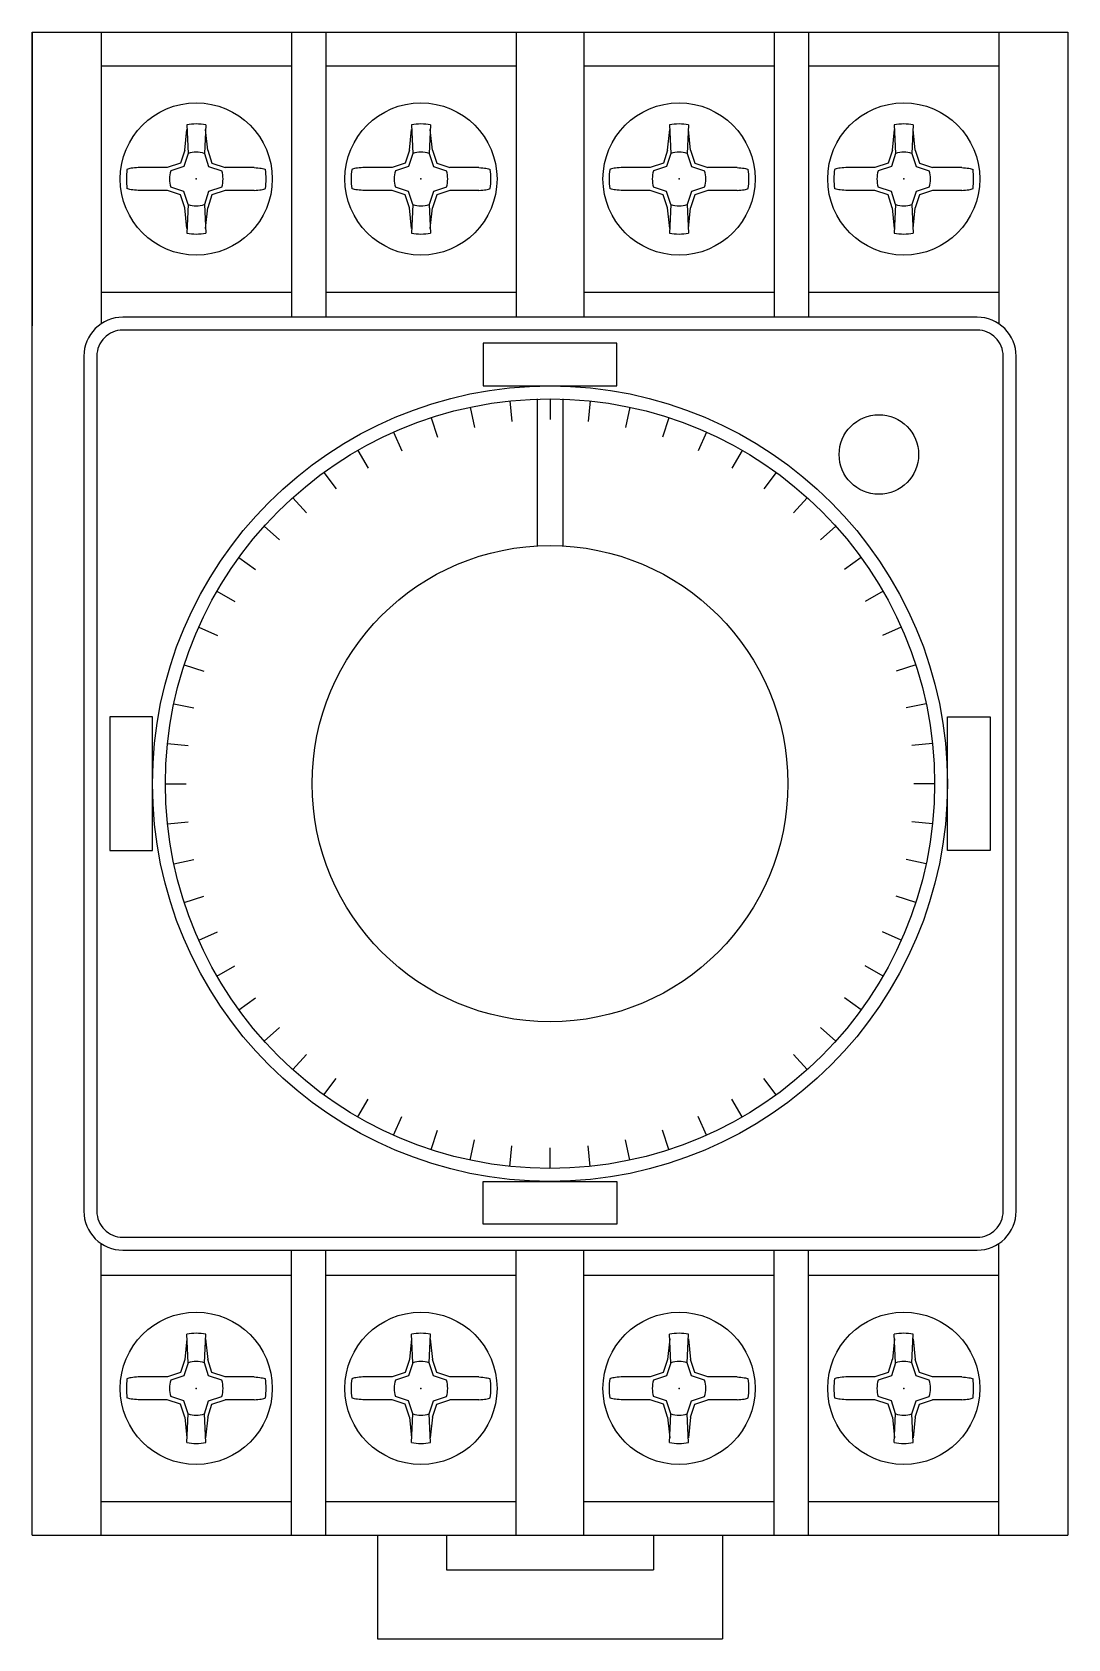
# Model space of a CAD drawing. Header units: millimetres. Extents: x 0 to 40, y 0 to 62.
import ezdxf

# ---------------------------------------------------------------- set-up
doc = ezdxf.new("R2010")
doc.units = ezdxf.units.MM
doc.layers.add('THIET BI DIEN', color=5, linetype='Continuous')

# ---------------------------------------------------------------- blocks, each defined once
blk = doc.blocks.new('TIMER')
at = {"layer": 'THIET BI DIEN', "color": 33, "ltscale": 15}
for p, q in [((-20, -37.751), (-20, 0)), ((-20, 0), (20, 0)), ((-20, 0), (-20, -11.333)), ((-17.333, 0), (-17.333, -11.253)), ((-9.989, 0), (-9.989, -11)), ((-8.656, 0), (-8.656, -11)), ((-1.312, 0), (-1.312, -11)), ((1.312, 0), (1.312, -11)), ((8.656, 0), (8.656, -11)), ((9.989, 0), (9.989, -11)), ((17.333, 0), (17.333, -11.253)), ((20, 0), (20, -58)), ((-17.333, -1.301), (-9.989, -1.301)), ((-8.656, -1.301), (-1.312, -1.301)), ((1.312, -1.301), (8.656, -1.301)), ((9.989, -1.301), (17.333, -1.301)), ((-17.333, -10.032), (-9.989, -10.032)), ((-8.656, -10.032), (-1.312, -10.032)), ((1.312, -10.032), (8.656, -10.032)), ((9.989, -10.032), (17.333, -10.032)), ((-20, -46.667), (-20, -35.333)), ((-20, -58), (-20, -44.916)), ((-20, -58), (-20, -46.667)), ((-17.333, -58), (-17.333, -46.747)), ((-9.989, -58), (-9.989, -47)), ((-8.656, -58), (-8.656, -47)), ((-1.312, -58), (-1.312, -47)), ((1.312, -58), (1.312, -47)), ((8.656, -58), (8.656, -47)), ((9.989, -58), (9.989, -47)), ((17.333, -58), (17.333, -46.747)), ((-17.333, -47.968), (-9.989, -47.968)), ((-8.656, -47.968), (-1.312, -47.968)), ((1.312, -47.968), (8.656, -47.968)), ((9.989, -47.968), (17.333, -47.968)), ((-17.333, -56.699), (-9.989, -56.699)), ((-8.656, -56.699), (-1.312, -56.699)), ((1.312, -56.699), (8.656, -56.699)), ((9.989, -56.699), (17.333, -56.699)), ((-20, -58), (20, -58))]:
    blk.add_line(p, q, dxfattribs=at)
at = {"layer": 'THIET BI DIEN', "color": 1, "ltscale": 15}
for p, q in [((-14.031, -3.575), (-13.973, -4.68)), ((-13.291, -3.575), (-13.349, -4.68)), ((-5.353, -3.575), (-5.296, -4.68)), ((-4.614, -3.575), (-4.672, -4.68)), ((4.614, -3.575), (4.672, -4.68)), ((5.353, -3.575), (5.296, -4.68)), ((13.291, -3.575), (13.349, -4.68)), ((14.031, -3.575), (13.973, -4.68)), ((-14.101, -4.552), (-14.021, -3.757)), ((-13.22, -4.551), (-13.301, -3.757)), ((-5.423, -4.552), (-5.344, -3.757)), ((-4.543, -4.551), (-4.623, -3.757)), ((4.544, -4.552), (4.623, -3.757)), ((5.425, -4.551), (5.344, -3.757)), ((13.222, -4.552), (13.301, -3.757)), ((14.102, -4.551), (14.021, -3.757)), ((-14.101, -4.552), (-14.267, -5.056)), ((-13.973, -4.68), (-14.141, -5.187)), ((-13.349, -4.68), (-13.182, -5.187)), ((-13.22, -4.551), (-13.053, -5.058)), ((-5.423, -4.552), (-5.59, -5.056)), ((-5.296, -4.68), (-5.463, -5.187)), ((-4.672, -4.68), (-4.504, -5.187)), ((-4.543, -4.551), (-4.375, -5.058)), ((4.544, -4.552), (4.378, -5.056)), ((4.672, -4.68), (4.504, -5.187)), ((5.296, -4.68), (5.463, -5.187)), ((5.425, -4.551), (5.592, -5.058)), ((13.222, -4.552), (13.055, -5.056)), ((13.349, -4.68), (13.182, -5.187)), ((13.973, -4.68), (14.141, -5.187)), ((14.102, -4.551), (14.27, -5.058)), ((-14.778, -5.225), (-15.9, -5.225)), ((-14.267, -5.056), (-14.778, -5.225)), ((-14.141, -5.187), (-14.648, -5.355)), ((-13.182, -5.187), (-12.674, -5.355)), ((-13.053, -5.058), (-12.545, -5.226)), ((-11.422, -5.225), (-12.549, -5.225)), ((-6.101, -5.225), (-7.223, -5.225)), ((-5.59, -5.056), (-6.101, -5.225)), ((-5.463, -5.187), (-5.971, -5.355)), ((-4.504, -5.187), (-3.997, -5.355)), ((-4.375, -5.058), (-3.868, -5.226)), ((-2.745, -5.225), (-3.871, -5.225)), ((3.867, -5.225), (2.745, -5.225)), ((4.378, -5.056), (3.867, -5.225)), ((4.504, -5.187), (3.997, -5.355)), ((5.463, -5.187), (5.971, -5.355)), ((5.592, -5.058), (6.1, -5.226)), ((7.223, -5.225), (6.096, -5.225)), ((12.544, -5.225), (11.422, -5.225)), ((13.055, -5.056), (12.544, -5.225)), ((13.182, -5.187), (12.674, -5.355)), ((14.141, -5.187), (14.648, -5.355)), ((14.27, -5.058), (14.777, -5.226)), ((15.9, -5.225), (14.773, -5.225)), ((-14.777, -6.108), (-15.901, -6.108)), ((-14.27, -6.275), (-14.777, -6.108)), ((-14.141, -6.146), (-14.648, -5.979)), ((-13.973, -6.654), (-14.141, -6.146)), ((-13.182, -6.146), (-13.349, -6.654)), ((-12.674, -5.979), (-13.182, -6.146)), ((-12.545, -6.108), (-13.053, -6.275)), ((-11.422, -6.108), (-12.545, -6.108)), ((-6.1, -6.108), (-7.223, -6.108)), ((-5.592, -6.275), (-6.1, -6.108)), ((-5.463, -6.146), (-5.971, -5.979)), ((-5.296, -6.654), (-5.463, -6.146)), ((-4.504, -6.146), (-4.672, -6.654)), ((-3.997, -5.979), (-4.504, -6.146)), ((-3.868, -6.108), (-4.375, -6.275)), ((-2.744, -6.108), (-3.868, -6.108)), ((3.868, -6.108), (2.744, -6.108)), ((4.375, -6.275), (3.868, -6.108)), ((4.504, -6.146), (3.997, -5.979)), ((4.672, -6.654), (4.504, -6.146)), ((5.463, -6.146), (5.296, -6.654)), ((5.971, -5.979), (5.463, -6.146)), ((6.1, -6.108), (5.592, -6.275)), ((7.223, -6.108), (6.1, -6.108)), ((12.545, -6.108), (11.422, -6.108)), ((13.053, -6.275), (12.545, -6.108)), ((13.182, -6.146), (12.674, -5.979)), ((13.349, -6.654), (13.182, -6.146)), ((14.141, -6.146), (13.973, -6.654)), ((14.648, -5.979), (14.141, -6.146)), ((14.777, -6.108), (14.27, -6.275)), ((15.901, -6.108), (14.777, -6.108)), ((-14.102, -6.783), (-14.27, -6.275)), ((-14.021, -7.576), (-14.101, -6.781)), ((-13.973, -6.654), (-14.031, -7.758)), ((-13.349, -6.654), (-13.291, -7.758)), ((-13.301, -7.576), (-13.22, -6.783)), ((-13.053, -6.275), (-13.22, -6.783)), ((-5.425, -6.783), (-5.592, -6.275)), ((-5.344, -7.576), (-5.423, -6.781)), ((-5.296, -6.654), (-5.353, -7.758)), ((-4.672, -6.654), (-4.614, -7.758)), ((-4.623, -7.576), (-4.543, -6.783)), ((-4.375, -6.275), (-4.543, -6.783)), ((4.543, -6.783), (4.375, -6.275)), ((4.623, -7.576), (4.544, -6.781)), ((4.672, -6.654), (4.614, -7.758)), ((5.296, -6.654), (5.353, -7.758)), ((5.344, -7.576), (5.425, -6.783)), ((5.592, -6.275), (5.425, -6.783)), ((13.22, -6.783), (13.053, -6.275)), ((13.301, -7.576), (13.222, -6.781)), ((13.349, -6.654), (13.291, -7.758)), ((13.973, -6.654), (14.031, -7.758)), ((14.021, -7.576), (14.102, -6.783)), ((14.27, -6.275), (14.102, -6.783)), ((-14.021, -50.424), (-14.101, -51.219)), ((-13.973, -51.346), (-14.031, -50.242)), ((-13.349, -51.346), (-13.291, -50.242)), ((-13.301, -50.424), (-13.22, -51.217)), ((-5.344, -50.424), (-5.423, -51.219)), ((-5.296, -51.346), (-5.353, -50.242)), ((-4.672, -51.346), (-4.614, -50.242)), ((-4.623, -50.424), (-4.543, -51.217)), ((4.623, -50.424), (4.544, -51.219)), ((4.672, -51.346), (4.614, -50.242)), ((5.296, -51.346), (5.353, -50.242)), ((5.344, -50.424), (5.425, -51.217)), ((13.301, -50.424), (13.222, -51.219)), ((13.349, -51.346), (13.291, -50.242)), ((13.973, -51.346), (14.031, -50.242)), ((14.021, -50.424), (14.102, -51.217)), ((-14.102, -51.217), (-14.27, -51.725)), ((-13.973, -51.346), (-14.141, -51.854)), ((-13.182, -51.854), (-13.349, -51.346)), ((-13.053, -51.725), (-13.22, -51.217)), ((-5.425, -51.217), (-5.592, -51.725)), ((-5.296, -51.346), (-5.463, -51.854)), ((-4.504, -51.854), (-4.672, -51.346)), ((-4.375, -51.725), (-4.543, -51.217)), ((4.543, -51.217), (4.375, -51.725)), ((4.672, -51.346), (4.504, -51.854)), ((5.463, -51.854), (5.296, -51.346)), ((5.592, -51.725), (5.425, -51.217)), ((13.22, -51.217), (13.053, -51.725)), ((13.349, -51.346), (13.182, -51.854)), ((14.141, -51.854), (13.973, -51.346)), ((14.27, -51.725), (14.102, -51.217)), ((-14.777, -51.893), (-15.901, -51.893)), ((-14.27, -51.725), (-14.777, -51.893)), ((-14.141, -51.854), (-14.648, -52.021)), ((-12.674, -52.021), (-13.182, -51.854)), ((-12.545, -51.893), (-13.053, -51.725)), ((-11.422, -51.893), (-12.545, -51.893)), ((-6.1, -51.893), (-7.223, -51.893)), ((-5.592, -51.725), (-6.1, -51.893)), ((-5.463, -51.854), (-5.971, -52.021)), ((-3.997, -52.021), (-4.504, -51.854)), ((-3.868, -51.893), (-4.375, -51.725)), ((-2.744, -51.893), (-3.868, -51.893)), ((3.868, -51.893), (2.744, -51.893)), ((4.375, -51.725), (3.868, -51.893)), ((4.504, -51.854), (3.997, -52.021)), ((5.971, -52.021), (5.463, -51.854)), ((6.1, -51.893), (5.592, -51.725)), ((7.223, -51.893), (6.1, -51.893)), ((12.545, -51.893), (11.422, -51.893)), ((13.053, -51.725), (12.545, -51.893)), ((13.182, -51.854), (12.674, -52.021)), ((14.648, -52.021), (14.141, -51.854)), ((14.777, -51.893), (14.27, -51.725)), ((15.901, -51.893), (14.777, -51.893)), ((-14.141, -52.813), (-14.648, -52.645)), ((-13.182, -52.813), (-12.674, -52.645)), ((-5.463, -52.813), (-5.971, -52.645)), ((-4.504, -52.813), (-3.997, -52.645)), ((4.504, -52.813), (3.997, -52.645)), ((5.463, -52.813), (5.971, -52.645)), ((13.182, -52.813), (12.674, -52.645)), ((14.141, -52.813), (14.648, -52.645)), ((-14.778, -52.775), (-15.9, -52.775)), ((-14.267, -52.944), (-14.778, -52.775)), ((-14.101, -53.448), (-14.267, -52.944)), ((-13.973, -53.32), (-14.141, -52.813)), ((-13.349, -53.32), (-13.182, -52.813)), ((-13.22, -53.449), (-13.053, -52.942)), ((-13.053, -52.942), (-12.545, -52.774)), ((-11.422, -52.775), (-12.549, -52.775)), ((-6.101, -52.775), (-7.223, -52.775)), ((-5.59, -52.944), (-6.101, -52.775)), ((-5.423, -53.448), (-5.59, -52.944)), ((-5.296, -53.32), (-5.463, -52.813)), ((-4.672, -53.32), (-4.504, -52.813)), ((-4.543, -53.449), (-4.375, -52.942)), ((-4.375, -52.942), (-3.868, -52.774)), ((-2.745, -52.775), (-3.871, -52.775)), ((3.867, -52.775), (2.745, -52.775)), ((4.378, -52.944), (3.867, -52.775)), ((4.544, -53.448), (4.378, -52.944)), ((4.672, -53.32), (4.504, -52.813)), ((5.296, -53.32), (5.463, -52.813)), ((5.425, -53.449), (5.592, -52.942)), ((5.592, -52.942), (6.1, -52.774)), ((7.223, -52.775), (6.096, -52.775)), ((12.544, -52.775), (11.422, -52.775)), ((13.055, -52.944), (12.544, -52.775)), ((13.222, -53.448), (13.055, -52.944)), ((13.349, -53.32), (13.182, -52.813)), ((13.973, -53.32), (14.141, -52.813)), ((14.102, -53.449), (14.27, -52.942)), ((14.27, -52.942), (14.777, -52.774)), ((15.9, -52.775), (14.773, -52.775)), ((-14.101, -53.448), (-14.021, -54.243)), ((-14.031, -54.425), (-13.973, -53.32)), ((-13.291, -54.425), (-13.349, -53.32)), ((-13.22, -53.449), (-13.301, -54.243)), ((-5.423, -53.448), (-5.344, -54.243)), ((-5.353, -54.425), (-5.296, -53.32)), ((-4.614, -54.425), (-4.672, -53.32)), ((-4.543, -53.449), (-4.623, -54.243)), ((4.544, -53.448), (4.623, -54.243)), ((4.614, -54.425), (4.672, -53.32)), ((5.353, -54.425), (5.296, -53.32)), ((5.425, -53.449), (5.344, -54.243)), ((13.222, -53.448), (13.301, -54.243)), ((13.291, -54.425), (13.349, -53.32)), ((14.031, -54.425), (13.973, -53.32)), ((14.102, -53.449), (14.021, -54.243))]:
    blk.add_line(p, q, dxfattribs=at)
at = {"layer": 'THIET BI DIEN', "color": 3, "ltscale": 0.05}
for p, q in [((-1.552, -14.232), (-1.469, -15.021)), ((-0.5, -14.151), (-0.5, -19.813)), ((0, -14.151), (0, -14.944)), ((0.5, -14.151), (0.5, -19.813)), ((1.552, -14.232), (1.469, -15.021)), ((-4.589, -14.878), (-4.343, -15.632)), ((-3.087, -14.476), (-2.922, -15.251)), ((3.087, -14.476), (2.922, -15.251)), ((4.589, -14.878), (4.343, -15.632)), ((-6.04, -15.435), (-5.717, -16.159)), ((6.04, -15.435), (5.717, -16.159)), ((-7.424, -16.14), (-7.028, -16.827)), ((7.424, -16.14), (7.028, -16.827)), ((-8.728, -16.987), (-8.262, -17.629)), ((8.728, -16.987), (8.262, -17.629)), ((-9.936, -17.965), (-9.405, -18.555)), ((9.936, -17.965), (9.405, -18.555)), ((-11.035, -19.064), (-10.445, -19.595)), ((11.035, -19.064), (10.445, -19.595)), ((-12.013, -20.272), (-11.371, -20.738)), ((12.013, -20.272), (11.371, -20.738)), ((-12.86, -21.576), (-12.173, -21.972)), ((12.86, -21.576), (12.173, -21.972)), ((-13.565, -22.96), (-12.841, -23.283)), ((13.565, -22.96), (12.841, -23.283)), ((-14.122, -24.411), (-13.368, -24.657)), ((14.122, -24.411), (13.368, -24.657)), ((-14.524, -25.913), (-13.749, -26.078)), ((14.524, -25.913), (13.749, -26.078)), ((-14.768, -27.448), (-13.979, -27.531)), ((14.768, -27.448), (13.979, -27.531)), ((-14.849, -29), (-14.056, -29)), ((14.849, -29), (14.056, -29)), ((-14.768, -30.552), (-13.979, -30.469)), ((14.768, -30.552), (13.979, -30.469)), ((-14.524, -32.087), (-13.749, -31.922)), ((14.524, -32.087), (13.749, -31.922)), ((-14.122, -33.589), (-13.368, -33.343)), ((14.122, -33.589), (13.368, -33.343)), ((-13.565, -35.04), (-12.841, -34.717)), ((13.565, -35.04), (12.841, -34.717)), ((-12.86, -36.424), (-12.173, -36.028)), ((12.86, -36.424), (12.173, -36.028)), ((-12.013, -37.728), (-11.371, -37.262)), ((12.013, -37.728), (11.371, -37.262)), ((-11.035, -38.936), (-10.445, -38.405)), ((11.035, -38.936), (10.445, -38.405)), ((-9.936, -40.035), (-9.405, -39.445)), ((9.936, -40.035), (9.405, -39.445)), ((-8.728, -41.013), (-8.262, -40.371)), ((8.728, -41.013), (8.262, -40.371)), ((-7.424, -41.86), (-7.028, -41.173)), ((7.424, -41.86), (7.028, -41.173)), ((-6.04, -42.565), (-5.717, -41.841)), ((6.04, -42.565), (5.717, -41.841)), ((-4.589, -43.122), (-4.343, -42.368)), ((-3.087, -43.524), (-2.922, -42.749)), ((3.087, -43.524), (2.922, -42.749)), ((4.589, -43.122), (4.343, -42.368)), ((-1.552, -43.768), (-1.469, -42.979)), ((0, -43.849), (0, -43.056)), ((1.552, -43.768), (1.469, -42.979))]:
    blk.add_line(p, q, dxfattribs=at)
at = {"layer": 'THIET BI DIEN', "color": 2, "ltscale": 15}
for p, q in [((-6.667, -58), (-6.667, -62)), ((-4, -58), (-4, -59.333)), ((4, -58), (4, -59.333)), ((6.667, -58), (6.667, -62)), ((-4, -59.333), (4, -59.333)), ((-6.667, -62), (6.667, -62))]:
    blk.add_line(p, q, dxfattribs=at)
at = {"layer": 'THIET BI DIEN', "color": 1, "ltscale": 15}
for points in [[(-15.9, -5.225), (-15.975, -5.231), (-16.045, -5.238), (-16.111, -5.246), (-16.17, -5.254), (-16.223, -5.264), (-16.269, -5.276), (-16.307, -5.289), (-16.336, -5.305)], [(-11.422, -5.225), (-11.347, -5.231), (-11.277, -5.238), (-11.212, -5.246), (-11.153, -5.254), (-11.1, -5.264), (-11.054, -5.276), (-11.016, -5.289), (-10.986, -5.305)], [(-7.223, -5.225), (-7.298, -5.231), (-7.368, -5.238), (-7.433, -5.246), (-7.492, -5.254), (-7.545, -5.264), (-7.591, -5.276), (-7.629, -5.289), (-7.659, -5.305)], [(-2.745, -5.225), (-2.67, -5.231), (-2.599, -5.238), (-2.534, -5.246), (-2.475, -5.254), (-2.422, -5.264), (-2.376, -5.276), (-2.338, -5.289), (-2.309, -5.305)], [(2.745, -5.225), (2.67, -5.231), (2.599, -5.238), (2.534, -5.246), (2.475, -5.254), (2.422, -5.264), (2.376, -5.276), (2.338, -5.289), (2.309, -5.305)], [(7.223, -5.225), (7.298, -5.231), (7.368, -5.238), (7.433, -5.246), (7.492, -5.254), (7.545, -5.264), (7.591, -5.276), (7.629, -5.289), (7.659, -5.305)], [(11.422, -5.225), (11.347, -5.231), (11.277, -5.238), (11.212, -5.246), (11.153, -5.254), (11.1, -5.264), (11.054, -5.276), (11.016, -5.289), (10.986, -5.305)], [(15.9, -5.225), (15.975, -5.231), (16.045, -5.238), (16.111, -5.246), (16.17, -5.254), (16.223, -5.264), (16.269, -5.276), (16.307, -5.289), (16.336, -5.305)], [(-15.901, -6.108), (-15.975, -6.101), (-16.046, -6.095), (-16.111, -6.087), (-16.17, -6.079), (-16.223, -6.069), (-16.269, -6.057), (-16.307, -6.044), (-16.336, -6.028)], [(-11.422, -6.108), (-11.347, -6.101), (-11.277, -6.095), (-11.212, -6.087), (-11.152, -6.079), (-11.1, -6.069), (-11.054, -6.057), (-11.016, -6.044), (-10.986, -6.028)], [(-7.223, -6.108), (-7.298, -6.101), (-7.368, -6.095), (-7.433, -6.087), (-7.492, -6.079), (-7.545, -6.069), (-7.591, -6.057), (-7.629, -6.044), (-7.659, -6.028)], [(-2.744, -6.108), (-2.67, -6.101), (-2.599, -6.095), (-2.534, -6.087), (-2.475, -6.079), (-2.422, -6.069), (-2.376, -6.057), (-2.338, -6.044), (-2.309, -6.028)], [(2.744, -6.108), (2.67, -6.101), (2.599, -6.095), (2.534, -6.087), (2.475, -6.079), (2.422, -6.069), (2.376, -6.057), (2.338, -6.044), (2.309, -6.028)], [(7.223, -6.108), (7.298, -6.101), (7.368, -6.095), (7.433, -6.087), (7.492, -6.079), (7.545, -6.069), (7.591, -6.057), (7.629, -6.044), (7.659, -6.028)], [(11.422, -6.108), (11.347, -6.101), (11.277, -6.095), (11.212, -6.087), (11.152, -6.079), (11.1, -6.069), (11.054, -6.057), (11.016, -6.044), (10.986, -6.028)], [(15.901, -6.108), (15.975, -6.101), (16.046, -6.095), (16.111, -6.087), (16.17, -6.079), (16.223, -6.069), (16.269, -6.057), (16.307, -6.044), (16.336, -6.028)], [(-15.901, -51.893), (-15.975, -51.899), (-16.046, -51.905), (-16.111, -51.913), (-16.17, -51.921), (-16.223, -51.931), (-16.269, -51.943), (-16.307, -51.956), (-16.336, -51.972)], [(-11.422, -51.893), (-11.347, -51.899), (-11.277, -51.905), (-11.212, -51.913), (-11.152, -51.921), (-11.1, -51.931), (-11.054, -51.943), (-11.016, -51.956), (-10.986, -51.972)], [(-7.223, -51.893), (-7.298, -51.899), (-7.368, -51.905), (-7.433, -51.913), (-7.492, -51.921), (-7.545, -51.931), (-7.591, -51.943), (-7.629, -51.956), (-7.659, -51.972)], [(-2.744, -51.893), (-2.67, -51.899), (-2.599, -51.905), (-2.534, -51.913), (-2.475, -51.921), (-2.422, -51.931), (-2.376, -51.943), (-2.338, -51.956), (-2.309, -51.972)], [(2.744, -51.893), (2.67, -51.899), (2.599, -51.905), (2.534, -51.913), (2.475, -51.921), (2.422, -51.931), (2.376, -51.943), (2.338, -51.956), (2.309, -51.972)], [(7.223, -51.893), (7.298, -51.899), (7.368, -51.905), (7.433, -51.913), (7.492, -51.921), (7.545, -51.931), (7.591, -51.943), (7.629, -51.956), (7.659, -51.972)], [(11.422, -51.893), (11.347, -51.899), (11.277, -51.905), (11.212, -51.913), (11.152, -51.921), (11.1, -51.931), (11.054, -51.943), (11.016, -51.956), (10.986, -51.972)], [(15.901, -51.893), (15.975, -51.899), (16.046, -51.905), (16.111, -51.913), (16.17, -51.921), (16.223, -51.931), (16.269, -51.943), (16.307, -51.956), (16.336, -51.972)], [(-15.9, -52.775), (-15.975, -52.769), (-16.045, -52.762), (-16.111, -52.754), (-16.17, -52.746), (-16.223, -52.736), (-16.269, -52.724), (-16.307, -52.711), (-16.336, -52.695)], [(-11.422, -52.775), (-11.347, -52.769), (-11.277, -52.762), (-11.212, -52.754), (-11.153, -52.746), (-11.1, -52.736), (-11.054, -52.724), (-11.016, -52.711), (-10.986, -52.695)], [(-7.223, -52.775), (-7.298, -52.769), (-7.368, -52.762), (-7.433, -52.754), (-7.492, -52.746), (-7.545, -52.736), (-7.591, -52.724), (-7.629, -52.711), (-7.659, -52.695)], [(-2.745, -52.775), (-2.67, -52.769), (-2.599, -52.762), (-2.534, -52.754), (-2.475, -52.746), (-2.422, -52.736), (-2.376, -52.724), (-2.338, -52.711), (-2.309, -52.695)], [(2.745, -52.775), (2.67, -52.769), (2.599, -52.762), (2.534, -52.754), (2.475, -52.746), (2.422, -52.736), (2.376, -52.724), (2.338, -52.711), (2.309, -52.695)], [(7.223, -52.775), (7.298, -52.769), (7.368, -52.762), (7.433, -52.754), (7.492, -52.746), (7.545, -52.736), (7.591, -52.724), (7.629, -52.711), (7.659, -52.695)], [(11.422, -52.775), (11.347, -52.769), (11.277, -52.762), (11.212, -52.754), (11.153, -52.746), (11.1, -52.736), (11.054, -52.724), (11.016, -52.711), (10.986, -52.695)], [(15.9, -52.775), (15.975, -52.769), (16.045, -52.762), (16.111, -52.754), (16.17, -52.746), (16.223, -52.736), (16.269, -52.724), (16.307, -52.711), (16.336, -52.695)]]:
    blk.add_lwpolyline(points, dxfattribs=at)
at = {"layer": 'THIET BI DIEN', "color": 3, "ltscale": 0.05}
for points in [[(-16.5, -47), (16.5, -47, 0.414214), (18, -45.5), (18, -12.5, 0.414214), (16.5, -11), (-16.5, -11, 0.414214), (-18, -12.5), (-18, -45.5, 0.414214)], [(-16.5, -46.5), (16.5, -46.5, 0.414214), (17.5, -45.5), (17.5, -12.5, 0.414214), (16.5, -11.5), (-16.5, -11.5, 0.414214), (-17.5, -12.5), (-17.5, -45.5, 0.414214)]]:
    blk.add_lwpolyline(points, format="xyb", close=True, dxfattribs=at)
for points in [[(-2.582, -13.651), (2.582, -13.651), (2.582, -12), (-2.582, -12)], [(-15.349, -31.582), (-15.349, -26.418), (-17, -26.418), (-17, -31.582)], [(15.349, -31.582), (15.349, -26.418), (17, -26.418), (17, -31.582)], [(-2.582, -44.349), (2.582, -44.349), (2.582, -46), (-2.582, -46)]]:
    blk.add_lwpolyline(points, close=True, dxfattribs=at)
at = {"layer": 'THIET BI DIEN', "color": 1, "ltscale": 15}
for centre in [(-13.661, -5.667), (-4.984, -5.667), (4.984, -5.667), (13.661, -5.667), (-13.661, -52.333), (-4.984, -52.333), (4.984, -52.333), (13.661, -52.333)]:
    blk.add_circle(centre, 2.938, dxfattribs=at)
at = {"layer": 'THIET BI DIEN', "color": 3, "ltscale": 0.05}
for radius in [15.349, 14.849, 9.187]:
    blk.add_circle((0, -29), radius, dxfattribs=at)
at = {"layer": 'THIET BI DIEN', "color": 7, "ltscale": 0.05}
blk.add_circle((12.702, -16.298), 1.534, dxfattribs=at)
at = {"layer": 'THIET BI DIEN', "color": 1, "ltscale": 15}
for centre, radius, start, end in [((-13.661, -5.667), 2.124, 79.97567, 100.02451), ((-4.984, -5.667), 2.124, 79.97567, 100.02451), ((4.984, -5.667), 2.124, 79.97567, 100.02451), ((13.661, -5.667), 2.124, 79.97567, 100.02451), ((-13.661, -5.667), 1.035, 72.46377, 107.53635), ((-4.984, -5.667), 1.035, 72.46377, 107.53635), ((4.984, -5.667), 1.035, 72.46377, 107.53635), ((13.661, -5.667), 1.035, 72.46377, 107.53635), ((-13.661, -5.667), 2.699, 172.30229, 187.69775), ((-13.661, -5.667), 1.035, 162.4637, 180.00002), ((-13.661, -5.667), 1.035, 342.46371, 17.53629), ((-13.661, -5.667), 2.699, 352.30224, 7.6977), ((-4.984, -5.667), 2.699, 172.30229, 187.69775), ((-4.984, -5.667), 1.035, 162.4637, 180.00002), ((-4.984, -5.667), 1.035, 342.46371, 17.53629), ((-4.984, -5.667), 2.699, 352.30224, 7.6977), ((4.984, -5.667), 2.699, 172.30229, 187.69775), ((4.984, -5.667), 1.035, 162.4637, 180.00002), ((4.984, -5.667), 1.035, 342.46371, 17.53629), ((4.984, -5.667), 2.699, 352.30224, 7.6977), ((13.661, -5.667), 2.699, 172.30229, 187.69775), ((13.661, -5.667), 1.035, 162.4637, 180.00002), ((13.661, -5.667), 1.035, 342.46371, 17.53629), ((13.661, -5.667), 2.699, 352.30224, 7.6977), ((-13.661, -5.667), 1.035, 180.00002, 197.53628), ((-4.984, -5.667), 1.035, 180.00002, 197.53628), ((4.984, -5.667), 1.035, 180.00002, 197.53628), ((13.661, -5.667), 1.035, 180.00002, 197.53628), ((-13.661, -5.667), 1.035, 252.46367, 287.53625), ((-4.984, -5.667), 1.035, 252.46367, 287.53625), ((4.984, -5.667), 1.035, 252.46367, 287.53625), ((13.661, -5.667), 1.035, 252.46367, 287.53625), ((-13.661, -5.667), 2.124, 259.97548, 280.02433), ((-4.984, -5.667), 2.124, 259.97548, 280.02433), ((4.984, -5.667), 2.124, 259.97548, 280.02433), ((13.661, -5.667), 2.124, 259.97548, 280.02433), ((-13.661, -52.333), 2.124, 79.97567, 100.02452), ((-4.984, -52.333), 2.124, 79.97567, 100.02452), ((4.984, -52.333), 2.124, 79.97567, 100.02452), ((13.661, -52.333), 2.124, 79.97567, 100.02452), ((-13.661, -52.333), 1.035, 72.46375, 107.53633), ((-4.984, -52.333), 1.035, 72.46375, 107.53633), ((4.984, -52.333), 1.035, 72.46375, 107.53633), ((13.661, -52.333), 1.035, 72.46375, 107.53633), ((-13.661, -52.333), 2.699, 172.30225, 187.69771), ((-13.661, -52.333), 1.035, 162.46372, 179.99998), ((-13.661, -52.333), 1.035, 342.46371, 17.53629), ((-13.661, -52.333), 2.699, 352.3023, 7.69776), ((-4.984, -52.333), 2.699, 172.30225, 187.69771), ((-4.984, -52.333), 1.035, 162.46372, 179.99998), ((-4.984, -52.333), 1.035, 342.46371, 17.53629), ((-4.984, -52.333), 2.699, 352.3023, 7.69776), ((4.984, -52.333), 2.699, 172.30225, 187.69771), ((4.984, -52.333), 1.035, 162.46372, 179.99998), ((4.984, -52.333), 1.035, 342.46371, 17.53629), ((4.984, -52.333), 2.699, 352.3023, 7.69776), ((13.661, -52.333), 2.699, 172.30225, 187.69771), ((13.661, -52.333), 1.035, 162.46372, 179.99998), ((13.661, -52.333), 1.035, 342.46371, 17.53629), ((13.661, -52.333), 2.699, 352.3023, 7.69776), ((-13.661, -52.333), 1.035, 179.99998, 197.5363), ((-4.984, -52.333), 1.035, 179.99998, 197.5363), ((4.984, -52.333), 1.035, 179.99998, 197.5363), ((13.661, -52.333), 1.035, 179.99998, 197.5363), ((-13.661, -52.333), 1.035, 252.46365, 287.53623), ((-4.984, -52.333), 1.035, 252.46365, 287.53623), ((4.984, -52.333), 1.035, 252.46365, 287.53623), ((13.661, -52.333), 1.035, 252.46365, 287.53623), ((-13.661, -52.333), 2.124, 259.97549, 280.02433), ((-4.984, -52.333), 2.124, 259.97549, 280.02433), ((4.984, -52.333), 2.124, 259.97549, 280.02433), ((13.661, -52.333), 2.124, 259.97549, 280.02433)]:
    blk.add_arc(centre, radius, start, end, dxfattribs=at)
for p in [(-13.661, -5.667), (-4.984, -5.667), (4.984, -5.667), (13.661, -5.667), (-13.661, -52.333), (-4.984, -52.333), (4.984, -52.333), (13.661, -52.333)]:
    blk.add_point(p, dxfattribs=at)

msp = doc.modelspace()

# ---------------------------------------------------------------- block references
msp.add_blockref('TIMER', (20, 62))

doc.saveas('drawing.dxf')
